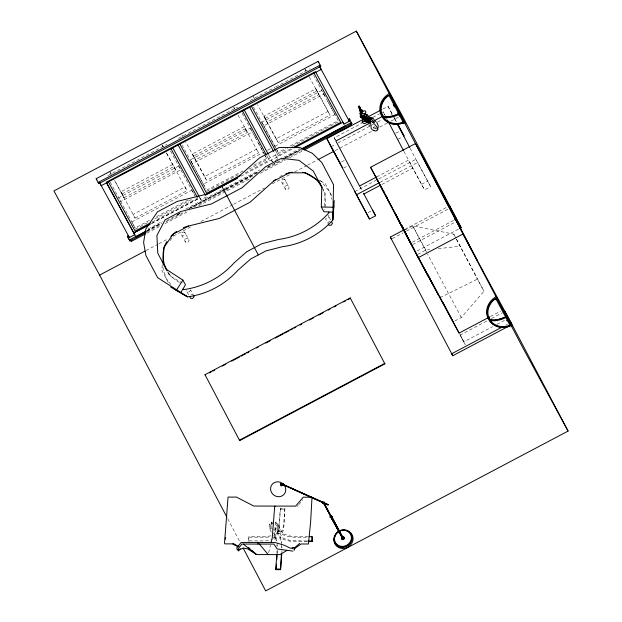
<?xml version="1.0" encoding="UTF-8"?>
<svg xmlns="http://www.w3.org/2000/svg" width="622" height="622" viewBox="0 0 622 622"><rect width="100%" height="100%" fill="white"/><g stroke="black" fill="none" stroke-linecap="round" stroke-linejoin="round"><path stroke-width="0.47" stroke-dasharray="3.11 2.33" d="M273.983 536.879L273.96 538.465L274.318 532.556M276.914 553.44L277.008 550.703M162.21 264.56L161.782 270.135L168.453 282.823M270.998 535.853L265.143 536.592L248.839 536.568L248.505 540.891L264.809 540.915L272.242 539.748M248.839 541.498L248.839 536.568M271.371 532.067L269.186 528.047L269.52 523.724L273.929 523.732M274.395 527.728L277.062 531.678L278.679 528.047L280.374 508.501L284.892 508.508L283.694 524.113L282.458 530.659L281.579 531.686L280.654 530.947L275.857 522.115L271.34 522.107L270.757 529.672L273.47 529.68M275.857 522.115L275.274 529.68L280.071 538.512L281.128 542.749M275.686 538.699L276.02 534.376M306.973 540.984L290.855 540.642L283.632 538.481L281.89 536.895L277.093 528.062L277.428 523.74L275.733 523.732L280.561 532.626A13.171 4.502 4.4 0 0 295.963 537.245L307.587 537.26M280.374 508.501L279.488 524.875A13.171 2.675 -89.9 0 1 276.044 532.619A13.171 4.502 4.4 0 1 274.03 535.861M284.892 508.508L284.013 524.875A13.171 2.675 -89.9 0 1 280.561 532.626M324.334 205.991L325.29 193.613L322.694 188.676M268.657 552.725L270.461 545.23M170.078 240.636L173.74 235.264M190.635 290.046L189.36 291.92L187.098 291.92L186.445 290.668M373.387 128.311L374.071 127.308M327.957 223.368L329.232 221.494L331.487 221.502M296.982 506.72L298.163 505.352M298.754 504.667L302.891 499.863M454.791 320.991L461.314 317.539L483.963 291.197L456.369 238.965M151.628 223.508L199.919 197.843L200.906 199.716L206.263 196.886L205.276 195.013M107.824 175.653L167.015 144.374M178.491 138.309L237.682 107.023M250.013 100.507L274.893 87.352M275.748 86.901L310.067 68.762M194.375 157.77L192.4 154.023L244.29 126.593L246.265 130.34M315.813 88.79L318.884 94.676L266.993 122.106L263.922 116.221L315.813 88.79L330.033 115.086L278.143 142.516L257.625 104.729M121.974 193.963L173.865 166.533M265.019 118.359L316.909 90.929M178.817 165.988L118.771 197.726L120.738 201.474L180.792 169.736M250.736 128.933L252.314 131.934L192.26 163.672L190.293 159.924L250.339 128.186M321.869 90.384L261.815 122.122L275.733 147.803M123.949 197.71L175.832 170.28L172.768 164.395L120.878 191.825L123.949 197.71L114.697 180.675M192.4 154.023L204.646 176.57L256.536 149.14L258.503 152.888L206.613 180.318L185.76 142.018M263.922 116.221L276.168 138.768L328.058 111.338M135.091 218.12L186.981 190.697L185.014 186.942L133.124 214.372L135.091 218.12L114.572 180.333M131.887 221.883L191.934 190.145M264.264 153.867L263.464 152.343L203.41 184.081L190.293 159.924M267.561 150.182L270.834 148.448M274.932 146.279L334.986 114.541L335.787 116.065M110.18 182.028L135.091 227.979L149.669 220.266M156.534 216.643L188.279 199.864M206.613 190.176L243.497 170.677M253.792 165.234L266.659 158.439L264.661 154.629M253.566 107.116L278.135 152.374L285.856 148.293M290.147 146.022L338.189 120.637L313.612 75.379M135.215 229.207L148.938 221.953M154.94 218.781L192.672 198.838M206.745 191.405L238.475 174.634M248.761 169.192L287.698 148.611M291.99 146.349L339.153 121.422M152.25 222L197.703 197.975L196.964 196.575M245.216 172.869L269.225 160.173L268.486 158.773M275.562 150.648L278.151 155.461L291.01 148.658M151.566 223.399L199.919 197.843M240.908 176.181L292.915 148.689M268.681 154.94L272.428 161.914L277.785 159.084L273.571 151.255M147.974 228.989L162.575 221.269M185.768 209.008L259.654 169.962M283.71 157.249L300.029 148.619M146.87 230.669L161.448 222.964M177.736 214.357L180.31 212.996M188.886 208.463L224.9 189.43M225.755 188.979L257.485 172.208M284.923 157.708L300.356 149.552M146.8 230.84L161.401 223.119M176.866 214.948L180.302 213.136M188.894 208.595L224.977 189.523M225.833 189.065L257.617 172.271M267.927 166.82L270.508 165.46M273.944 163.64L276.518 162.28M285.109 157.739L299.718 150.019M147.033 230.972L161.611 223.267M166.758 220.546L181.329 212.841M191.623 207.406L256.785 172.963M267.079 167.528L282.512 159.364M283.368 158.913L300.519 149.848M147.033 231.874L160.748 224.628M165.887 221.914L185.605 211.496M194.173 206.963L225.024 190.659M225.879 190.208L254.165 175.256M262.733 170.731L285.871 158.501M286.726 158.042L302.152 149.894M146.924 233.172L159.807 226.361M164.962 223.632L189.018 210.92M198.472 205.929L249.158 179.136M260.323 173.235L285.234 160.064M289.533 157.794L303.279 150.532M382.895 108.967L387.996 106.276L392.521 114.603M335.499 140.207L334.232 137.804L361.716 123.273M372.881 117.371L379.754 113.74M380.61 113.29L383.191 111.929L385.461 116.104M331.067 146.66L335.655 144.234M338.049 142.967L370.689 125.722M371.544 125.263L373.262 124.361M377.554 122.091L381.854 119.821M390.733 115.124L392.264 114.316M145.999 250.565L158.027 244.213M158.882 243.754L168.337 238.762M173.491 236.041L192.392 226.05M200.984 221.51L232.768 204.708M233.631 204.249L264.56 187.906M272.288 183.817L290.334 174.284M294.626 172.014L306.654 165.654M307.517 165.203L316.963 160.204M335.009 150.672L371.948 131.149M379.684 127.059L387.413 122.969M390.849 121.158L398.585 117.068M341.447 161.969L344.51 160.352M395.763 133.263L399.588 131.242M343.639 167.994L347.465 165.973M397.948 139.289L402.543 136.863M376.707 176.912L408.491 160.111L424.562 189.897L430.681 186.662L415.916 159.294L377.157 179.781M354.719 191.638L376.302 180.232M380.166 182.269L417.564 162.505L430.681 186.662M381.838 184.493L412.759 168.15L424.562 189.897M368.061 212.576L371.886 210.555M421.607 184.275L427.726 181.041M404.914 229.386L446.923 207.18M404.557 230.218L412.72 225.903L453.749 234.136L455.934 238.164M392.249 238.623L403.173 232.853M406.539 231.073L448.027 209.14M412.363 242.215L453.858 220.289M412.588 244.64L455.771 221.813M417.121 250.977L458.616 229.052M417.673 254.375L425.837 250.067L429.67 249.64M440.042 297.689L477.401 279.115L483.963 291.197M490.4 316.536L500.562 311.171M465.318 344.915L460.14 335.071L487.236 320.75M491.473 318.511L502.483 312.695M460.14 335.071L463.833 341.859L492.616 326.643M496.854 324.404L505.321 319.933M505.702 325.213L507.42 324.311M376.333 128.567L375.657 128.389L373.604 125.17M438.285 248.676L460.311 246.219M284.658 179.26L282.396 179.253L281.128 181.126L285.607 189.438L287.869 189.446L289.144 187.572L284.658 179.26L285.646 181.134L284.371 183L282.108 183M288.157 185.698L285.895 185.698L284.619 187.564L285.607 189.438M184.672 232.107L182.409 232.099L181.134 233.973L185.62 242.285L187.883 242.292L189.15 240.419L184.672 232.107L185.659 233.981L184.384 235.847L182.122 235.847M188.171 238.545L185.908 238.545L184.633 240.411L185.62 242.285M190.884 294.61L193.147 294.618L190.519 289.782M280.701 509.107L285.226 509.115M269.186 528.047L273.594 528.055M277.093 528.062L275.406 528.062L280.227 536.949A13.171 2.675 -89.9 0 1 281.937 547.974M277.062 531.678L281.579 531.686M277.07 533.435L281.587 533.443M308.263 536.662L291.182 536.319L283.966 534.15L282.225 532.572L277.428 523.74M249.165 537.175L265.641 537.198A13.171 4.502 4.4 0 0 270.383 536.856M307.252 541.583L295.629 541.568A13.171 4.502 4.4 0 1 280.227 536.949M319.288 180.131L320.96 181.088L329.8 192.144L331.985 199.374M375.602 128.894L373.729 127.805L371.287 124.89M320.524 180.885L325.353 183.684L332.024 196.373M167.613 271.76L169.798 275.795L182.176 282.956M170.949 284.487L166.23 278.594L162.132 265.034M394.332 117.939L396.595 122.106M393.174 115.987L396.354 121.842M425.837 250.067L412.72 225.903L427.089 253.24M461.314 317.539L427.539 254.087M323.673 93.72L325.936 97.879M327.747 101.215L334.986 114.541M304.889 68.785L305.814 70.488M309.173 76.794L330.033 115.086M334.232 137.804L335.592 140.308M359.532 185.986L361.747 190.075M330.616 219.885L327.988 215.056L328.976 216.93L327.701 218.804L325.446 218.796L327.631 222.824M254.382 98.766L252.998 96.208L254.18 98.455M266.636 155.368L269.225 160.173M253.963 134.85L256.676 139.849M258.488 143.184L263.464 152.343M242.09 113.181L266.659 158.439M233.825 107.435L234.751 109.145M237.985 115.101L258.503 152.888M182.044 144.918L205.688 188.466M199.522 197.166L200.906 199.716M170.568 150.983L195.137 196.241L193.94 193.955M162.303 145.237L163.228 146.947M166.463 152.903L186.981 190.697M166.587 153.245L175.832 170.28M187.098 291.92L188.847 295.139M109.946 171.812L111.338 174.37M271.34 522.107L272.211 523.708M271.215 523.724L272.094 525.341M274.286 529.384L276.044 532.619M269.52 523.724L272.141 528.544M273.517 532.899L275.709 536.942A13.171 2.675 -89.9 0 1 277.194 543.807M273.812 535.293L276.347 540.938M387.996 106.276L393.602 116.858M394.053 117.706L396.509 122.464M410.116 148.261L417.564 162.505M453.749 234.136L455.98 238.382M456.424 239.229L477.401 279.115M383.191 111.929L387.483 120.093M403.997 151.496L412.759 168.15M459.79 334.185L463.833 341.859M323.051 92.631L323.837 94.132L263.79 125.869L262.212 122.868M305.285 69.532L306.071 71.032M359.951 186.709L362.105 190.814M276.168 138.768L278.143 142.516M276.137 148.565L278.135 152.374M277.412 154.054L278.151 155.461M276.798 157.21L277.459 158.454M271.449 160.041L272.428 161.914M233.755 107.334L234.548 108.834M204.646 176.57L206.613 180.318M181.865 134.764L183.443 137.757M203.814 184.843L205.011 187.129M192.338 190.907L193.535 193.193M179.214 166.735L180.396 168.99M162.233 145.136L163.026 146.636M168.072 272.498L169.798 275.795M110.343 172.566L111.136 174.067M132.284 222.645L135.091 227.979M227.769 518.81L239.952 541.98M281.393 544.553L281.548 548.013M276.868 544.545L276.953 546.279M275.709 536.942A13.171 4.502 4.4 0 1 273.696 540.191M277.264 544.592A13.171 2.675 -89.9 0 1 277.365 546.256M277.42 550.524A13.171 2.675 -89.9 0 1 277.257 553.883M281.937 550.532A13.171 2.675 -89.9 0 1 281.774 553.891M279.776 176.609A32.88 30.183 -28.5 0 1 282.31 175.287M322.515 188.357A35.547 32.624 -28.5 0 1 324.42 209.917M179.408 282.396A35.547 32.624 -28.5 0 1 167.979 272.055M245.387 128.731L193.496 156.161L195.471 159.908L247.362 132.478L245.387 128.731"/><path stroke-width="0.93" d="M170.677 287.053L187.587 296.834L157.661 277.692L145.89 255.44L143.604 242.479L145.797 228.997L157.467 211.861L177.262 201.404L207.888 193.846L235.94 179.019L259.46 157.957L279.262 147.492L299.952 147.523L312.33 153.307L321.776 162.482L333.548 184.726L332.747 220.118A75.861 69.617 -28.5 0 1 282.442 246.701L265.897 250.93L250.72 258.954L237.892 270.251A75.861 69.617 -28.5 0 1 187.587 296.834L175.077 289.642L173.896 288.173M367.135 115.202L367.128 120.209L370.074 117.356L372.283 117.939M360.449 113.087L360.402 114.899L360.954 115.645L362.509 115.925L364.134 114.984L365.86 112.24L365.441 111.043L364.08 110.802L362.261 111.587M361.164 114.666L361.118 111.789L360.021 108.741L361.118 111.789L360.69 112.963L361.242 112.543L361.141 115.871L361.545 113.943L361.312 113.336L360.2 114.199L361.009 112.232L360.029 111.812M360.402 109.029L358.567 106.455L359.944 108.383M361.429 115.669L361.242 111.525L359.726 107.59L361.242 111.525L361.219 115.638L361.483 113.686L360.566 109.309L359.516 107.567L360.519 109.589L359.275 108.764L360.604 110.374L359.85 110.483L360.807 111.47L360.309 112.644L361.623 112.706L361.475 117.449L361.584 114.308L361.001 116.998L363.505 117.636L368.792 122.021L366.669 118.219L364.445 116.26L366.506 117.69L368.177 119.432L367.353 119.121L368.543 121.306L361.67 116.322L364.375 116.897L367.322 118.701L363.886 116.213L364.375 116.897L362.416 115.871L363.777 116.928M332.754 212.156L323.891 211.705L321.325 206.97L321.784 187.168L313.27 171.066L299.019 160.336L281.455 158.307L265.75 166.61L242.23 187.673L211.457 203.938L180.831 211.488L165.125 219.791L156.907 235.45L157.786 253.247L166.299 269.342L182.907 280.125L185.473 284.86L180.839 292.449M377.476 129.975L376.878 126.981L373.869 123.335A13.591 2.643 34.3 0 1 372.959 122.192M311.98 497.81L310.642 521.71L308.426 544.001L301.087 543.986L295.123 548.192L294.066 549.661M361.203 114.16L359.804 108.407L360.542 110.351L359.594 110.809M362.953 117.123L362.991 116.415L360.846 114.899L367.571 118.281L369.289 122.464L367.936 119.634L369.297 120.396L365.153 116.337L362.688 115.101L363.699 116.228L359.975 116.19L362.206 116.889M224.503 543.27L228.056 497.079L236.414 497.095L253.807 506.051L295.606 506.114L303.295 497.196L311.653 497.211M257.936 544.071L258.06 542.446M281.774 553.891L280.561 569.659L276.044 569.651L275.717 569.044L276.844 554.357M276.044 569.651L276.471 564.084M276.829 559.45L277.117 555.741M280.561 569.659L281.439 553.448M328.882 211.962L328.813 212.872A75.861 69.617 -28.5 0 1 278.508 239.454L261.963 243.684L246.786 251.708L233.958 263.005A75.861 69.617 -28.5 0 1 183.653 289.588L182.868 289.137M334.255 200.595L332.747 220.118L333.897 205.703M308.224 541.583L312.096 541.591L312.104 536.662L309.227 536.662M312.096 541.591L312.104 536.662M377.904 128.311L377.818 129.477L376.038 131.055L373.822 130.472M378.098 127.665L378.246 125.737L376.699 122.184M225.288 539.227L225.475 537.369M361.18 114.051L360.954 116.252L361.584 114.308M374.032 122.464L374.071 119.634L373.138 118.405L371.979 118.328L370.479 119.486L370.557 120.629L372.656 122.347L374.032 122.464L371 118.483M281.261 484.787L281.712 484.888M282.03 484.266L282.38 483.97L281.914 483.9M323.222 502.343L343.049 538.862L330.795 517.076L331.285 516.882L330.795 517.076M327.88 504.908L328.229 504.605L327.88 504.908L282.909 484.662M343.087 538.629L330.92 516.346L331.409 516.159L343.173 538.131L331.409 516.159M331.153 517.434L331.339 516.346M334.986 524.323L335.476 524.128L334.986 524.323L323.634 503.416M342.598 538.815L330.834 516.843M294.26 550.167L294.789 547.593L299.742 543.379M366.716 119.844L367.237 120.925L366.615 122.612L364.927 123.521L363.722 123.451L362.082 122.34L363.652 118.234M271.145 542.415L272.273 537.735L274.706 506.083L275.041 506.689M369.849 122.246L370.121 121.166A13.591 2.643 34.3 0 0 368.636 118.437M361.273 113.01L360.667 114.308L361.048 112.675L360.597 113.251L360.853 111.96L360.224 111.711L360.667 111.113L359.695 110.211L360.542 110.351L359.119 108.026M360.884 111.851L359.78 113.857L361.25 113.321M282.94 484.033L283.173 483.628L281.004 483.395L281.603 483.885M282.816 484.763L283.049 484.359L280.88 484.118L281.471 484.616M324.474 502.607L324.707 502.203L322.538 501.97L323.129 502.459M324.412 502.973L324.645 502.568L322.468 502.335L323.067 502.825M324.342 503.338L324.575 502.934L322.406 502.693L323.005 503.19M332.148 516.742L332.381 516.338L330.204 516.104L330.803 516.594M332.016 517.465L332.249 517.061L330.08 516.828L330.679 517.325M369.554 119.167L368.302 119.883L367.19 119.595L367.548 119.401M182.907 280.125L176.671 289.735M365.402 116.617L366.063 115.669L367.952 115.676L368.776 116.446L368.208 120.093L369.74 121.679L370.953 121.679M240.24 548.845L238.623 551.045L238.055 548.853L241.935 544.048L273.929 544.094L277.07 548.915L293.009 551.123M361.32 113.383L360.449 114.518L361.312 111.136L359.182 105.864L361.623 112.706L361.001 116.998L364.585 116.773L362.54 115.529L363.73 116.617L361.32 115.684L363.341 116.928L363.505 117.636M365.526 120.707L364.539 121.85L364.702 119.269L363.575 118.172L362.401 119.626L364.702 119.269L367.19 120.52L367.89 120.341L369.126 123.008L367.19 120.52L367.283 122.806L366.024 120.132M275.787 179.284A32.88 30.183 -28.5 0 0 273.618 181.103L250.098 202.173L219.325 218.439L188.699 225.988A32.88 30.183 -28.5 0 0 183.28 227.753M388.369 95.5L386.285 96.939A17.191 15.768 -28.5 0 0 380.734 112.489L382.608 116.283A17.447 6.943 -27.7 0 0 395.849 114.837M287.053 550.369L279.877 554.614L256.528 554.575L247.642 548.892L243.723 548.161L237.301 550.081L236.733 547.928L241.18 542.423L274.932 542.47L284.285 545.253L290.42 548.231L294.789 547.593L292.115 548.27M362.082 122.34L365.176 120.676M106.525 182.674L133.831 232.962L149.933 224.41M459.464 228.601L461.151 227.706L402.022 115.257L356.328 31.1L53.912 190.931L99.606 275.087L226.859 517.1M318.137 61.384L320.765 66.344L98.797 183.661L96.169 178.701L318.137 61.384L318.791 62.597M150.532 222.901L135.098 231.065L108.314 181.725M240.069 175.583L206.621 193.263L179.836 143.923M292.729 147.756L340.747 122.371L313.962 73.038M146.178 232.333L129.897 240.939L127.378 236.181L128.396 235.645L129.384 237.518L134.741 234.688L106.261 182.238L315.478 71.662L343.958 124.112L349.307 121.282L348.328 119.408L349.346 118.864L349.891 119.875M133.753 232.815L149.871 224.293M205.276 195.013L237.511 177.97M294.618 147.795L342.971 122.239L343.958 124.112M129.345 239.929L146.014 231.12M301.211 149.093L351.313 122.612L351.865 123.622L303.015 149.443M146.178 231.423L135.884 236.865L133.831 232.962M302.23 148.946L344.938 125.986M130.698 239.929L131.46 241.344L145.206 234.074M304.135 150.081L351.383 125.108L350.404 123.234M372.648 210.15L375.602 215.772L369.484 219.006L326.799 138.62L363.349 119.3M368.449 116.609L381.2 109.869M369.375 123.304L335.88 141.007L359.532 185.986L376.707 176.912M374.53 120.582L383.113 116.042M188.699 225.988L172.994 234.284L164.045 247.432L162.878 262.624L166.774 270.034M273.618 181.103L289.323 172.807L305.2 172.83L318.363 180.442L321.823 187.028M99.606 275.087L145.136 251.024M317.826 159.753L333.291 151.581M489.553 316.987L459.067 333.097L418.139 257.71L370.588 167.271L415.465 143.558L456.392 218.944L454.705 219.838M356.367 194.849L379.319 182.72M363.8 194.025L380.12 185.403M508.532 326.262L452.762 355.737L390.336 237.091L404.059 229.837M418.139 257.71L463.017 233.989L511.922 324.474L510.849 322.499M350.24 297.946L384.894 363.847L239.664 440.601L205.003 374.708L350.24 297.946L350.458 298.35L347.892 299.703M209.497 372.85L211.208 371.948M212.911 371.046L214.621 370.144M222.311 366.078L225.724 364.274M231.711 361.11L239.4 357.044M241.103 356.142L245.379 353.887M247.082 352.985L248.792 352.083M256.482 348.017L258.192 347.115M265.882 343.049L270.15 340.794M275.274 338.08L282.963 334.022M284.674 333.12L288.942 330.857M290.653 329.955L292.363 329.054M294.074 328.152L295.784 327.25M300.053 324.987L301.763 324.085M309.453 320.019L313.721 317.764M318.845 315.059L323.121 312.796M328.245 310.09L329.955 309.188M334.224 306.926L335.934 306.024M343.624 301.965L345.327 301.056M502.273 327.024L451.689 353.762L452.762 355.737M505.017 311.35L568.088 431.069L265.672 590.9L243.109 547.99M360.496 109.075L359.757 107.357L361.429 112.03L361.483 116.415L361.662 113.888L360.993 115.614L361.615 113.188L361.32 113.849L361.149 110.732L359.407 106.813L360.496 109.075L359.011 107.746L360.729 110.934M502.662 317.959L503.408 317.609M367.672 115.101L366.817 115.303L365.145 113.935M282.069 484.033L328.229 504.605M363.621 117.348L361.755 117.698L363.956 118.056L362.906 118.911L364.686 118.849L364.546 120.365L365.619 119.525L366.101 121.585L366.506 119.898L367.812 121.741L366.926 118.74L368.551 121.298L367.516 119.828L367.12 120.139L367.563 122.176L366.272 119.984L365.409 121.663L365.2 119.401L363.598 120.015L364.189 118.538L361.926 118.273M362.191 117.255L360.674 117.511L363.575 118.172M307.937 540.984L311.77 540.984M224.83 543.869L232.177 543.885L238.203 546.839M275.717 569.044L280.234 569.052M332.762 207.243L321.325 206.97M330.92 516.346L331.37 516.392M361.304 113.243L365.472 113.997M281.898 483.986L282.349 484.087M327.918 504.675L282.956 484.429L283.111 483.994L280.942 483.761L281.533 484.25M282.334 484.196L328.191 504.839M374.327 130.76L372.29 129.811L371.21 128.396L370.72 124.12A13.591 4.704 -59.9 0 0 369.235 121.391M232.861 543.278L238.77 546.567M243.373 544.157L256.528 554.575L251.537 550.105M248.644 547.547L250.091 548.829M375.097 120.94L375.797 121.663M510.032 326.807L509.636 326.122L507.272 327.024A17.191 15.768 -28.5 0 1 491.341 322.834L489.46 320.237L490.245 320.975A17.447 6.943 -27.7 0 0 491.707 321.496M360.418 108.446L359.695 107.062M259.25 543.877L268.206 554.599M366.863 114.215L367.135 115.451M510.141 325.827L509.799 325.197L507.435 326.107A17.191 15.775 -28.5 0 1 491.497 321.908L489.615 319.311L490.4 320.05A17.447 6.928 -27.7 0 0 503.641 318.588L505.865 317.554L509.69 324.886M362.354 112.769L361.747 109.495L361.786 110.351M450.569 207.802L449.496 205.828L461.151 227.706M568.088 431.069L522.394 346.913L356.328 31.1M397.948 124.602L404.075 136.055L397.715 124.346M320.765 66.344L320.105 65.139L98.144 182.448L98.797 183.661M319.374 66.087L349.307 121.282M350.621 123.692L351.383 125.108M370.588 167.271L382.196 188.653M383.105 190.34L384.023 192.027M386.316 196.249L387.234 197.936M375.867 177.293L386.985 197.913M381.791 188.552L392.707 208.728L387.444 198.76M394.037 211.185L393.151 209.552L394.029 211.239M394.931 212.825L397.155 216.922M401.602 225.117L402.939 227.574M395.017 213.058L397.746 218.081M397.932 218.641L400.21 222.832M401.12 224.503L403.39 228.694M401.742 225.809L405.878 233.413M394.364 212.491L410.823 242.813M399.557 222.334L408.592 238.972M402.263 227.473L414.532 250.269M406.252 235.1L418.264 257.22M418.404 257.562L422.027 264.233M422.929 265.905L427.003 273.4M421.685 263.806L433.332 285.412M453.158 321.846L431.054 280.608M390.336 237.091L391.409 239.066M363.567 193.426L375.602 215.772M326.799 138.62L339.915 162.777M331.067 146.66L342.419 167.567M354.719 191.638L369.484 219.006M251.358 106.121L275.375 150.353M249.577 107.07L273.571 151.255M384.894 363.847L384.676 363.442L239.447 440.205L239.664 440.601M244.221 109.9L268.276 154.264M242.44 110.84L265.991 154.225M258.309 254.942L221.914 186.437M178.055 144.872L205.338 195.184M172.698 147.702L199.063 196.311M170.91 148.642L197.236 197.127M324.124 503.221L335.476 524.128M324.085 503.455L335.437 524.362M335.499 524.478L342.761 537.859M205.003 374.708L205.221 375.105M99.45 182.324L129.384 237.518M96.169 178.701L96.822 179.913M127.378 236.181L129.897 240.939M495.812 299.796L495.174 298.622L493.098 300.061A17.191 15.768 -28.5 0 0 487.539 315.611L489.413 319.405A17.447 6.943 -27.7 0 0 501.845 318.277M393.236 104.636L394.48 106.984M429.818 169.993L477.369 260.431M423.699 158.719L471.251 249.158M397.645 112.971L398.072 113.795M398.959 115.482L399.301 116.12M397.404 124.167L409.673 147.414M387.514 120.225L403.577 150.781M349.346 118.864L351.865 123.622M320.175 67.565L321.162 69.439L101.238 185.675L100.251 183.801M439.777 296.414L440.679 298.117M442.825 302.206L459.067 333.097M427.913 274.629L430.16 278.897M426.715 272.794L438.603 295.403M381.255 186.958L386.542 197.011M394.908 212.918L428.371 276.557M331.487 221.502L332.475 223.376L331.199 225.242L328.945 225.242L328.284 223.99M193.473 295.24L194.134 296.492L192.859 298.366L190.596 298.358L189.609 296.484M130.807 240.092L131.46 241.344M506.681 320.346L506.961 320.866M402.729 122.697L403.227 123.685L402.823 123L400.467 123.902A17.191 15.768 -28.5 0 1 384.528 119.712L382.647 117.115L383.44 117.853A17.447 6.943 -27.7 0 0 384.901 118.367M369.134 125.014L369.359 126.064M345.093 530.302A9.734 8.933 -28.5 0 1 352.767 541.023A9.734 8.933 -28.5 0 1 340.327 548.176A9.734 8.933 -28.5 0 1 334.823 536.203M342.419 537.035A1.469 1.353 -28.5 0 1 344.37 538.178A1.469 1.353 -28.5 0 1 342.442 539.624A1.469 1.353 -28.5 0 1 341.812 537.494M342.31 536.848A1.376 1.26 -28.5 0 1 344.129 537.913A1.376 1.26 -28.5 0 1 342.333 539.258A1.376 1.26 -28.5 0 1 341.742 537.276M282.481 485.059A1.088 1.019 36.2 0 1 281.253 485.844A1.088 1.019 36.2 0 1 280.374 484.585A1.088 1.019 36.2 0 1 281.603 483.807M283.018 483.838A7.791 7.285 36.2 0 1 281.074 496.34A7.791 7.285 36.2 0 1 270.593 488.068A7.791 7.285 36.2 0 1 282.396 483.341M285.801 173.849A32.88 30.183 -28.5 0 1 292.278 172.24M302.517 172.278A32.88 30.183 -28.5 0 1 305.2 172.83A35.547 32.624 -28.5 0 1 322.118 187.564M166.898 241.616A32.88 30.183 -28.5 0 0 164.045 247.432A35.547 32.624 -28.5 0 0 167.046 270.531M170.863 236.414A32.88 30.183 -28.5 0 1 176.617 231.407M364.585 116.749A1.804 0.669 38.5 0 1 365.907 116.695A1.804 0.669 38.5 0 1 367.509 118.444A1.804 0.669 38.5 0 1 366.187 118.507M369.219 118.452A3.258 0.777 32.7 0 1 371.186 118.654M371.995 118.965A13.591 4.704 -59.9 0 1 371.785 117.644M362.61 110.77L362.766 111.501L362.642 110.825M366.444 116.975L366.56 117.426L366.444 116.975M364.531 118.553L364.165 119.525L365.192 119.105L366.436 119.58L367.524 120.792L366.117 118.312L364.64 117.029L365.993 117.955L367.656 120.124L366.685 119.362L366.537 121.041L365.892 119.486L365.511 120.45L363.956 117.496L362.626 116.679L364.756 117.379L363.411 116.563L364.204 117.278L362.502 117.348L364.072 117.962L362.976 118.577L364.531 118.553M282.987 484.717L281.408 484.981L280.817 484.484L282.987 484.717M324.513 503.291L324.28 503.696L322.344 503.058L324.513 503.291M332.319 516.703L332.078 517.107L330.142 516.462L332.319 516.703M332.187 517.426L331.954 517.831L330.018 517.193L332.187 517.426M389.014 95.5L386.938 96.939A17.191 15.768 -28.5 0 0 381.379 112.489L383.245 116.26A17.447 6.943 -27.7 0 0 396.486 114.806L398.71 113.772L389.014 95.5M495.82 298.622L493.744 300.061A17.191 15.768 -28.5 0 0 488.192 315.611L490.05 319.381A17.447 6.943 -27.7 0 0 503.299 317.935L505.523 316.893L495.82 298.622M399.052 114.432L396.836 115.467A17.447 6.928 -27.7 0 1 383.595 116.928L382.802 116.19L384.691 118.786A17.191 15.775 -28.5 0 0 400.63 122.985L402.986 122.075L403.383 122.752L399.052 114.432M405.046 122.985L404.393 121.834A17.447 16.001 -28.5 0 1 381.519 115.816A17.447 16.001 -28.5 0 1 389.496 93.502L405.046 122.985M511.859 326.107L511.198 324.956A17.447 16.001 -28.5 0 1 488.332 318.938A17.447 16.001 -28.5 0 1 496.302 296.624L511.859 326.107M341.517 546.396A8.685 7.969 -28.5 0 0 350.909 534.904A8.685 7.969 -28.5 0 0 336.354 533.583A8.685 7.969 -28.5 0 0 341.517 546.396M341.626 546.917A8.949 8.21 -28.5 0 0 351.306 535.068A8.949 8.21 -28.5 0 0 336.292 533.707A8.949 8.21 -28.5 0 0 341.626 546.917M341.556 547.282A9.346 8.576 -28.5 0 0 351.671 534.92A9.346 8.576 -28.5 0 0 335.997 533.489A9.346 8.576 -28.5 0 0 341.556 547.282"/></g></svg>
